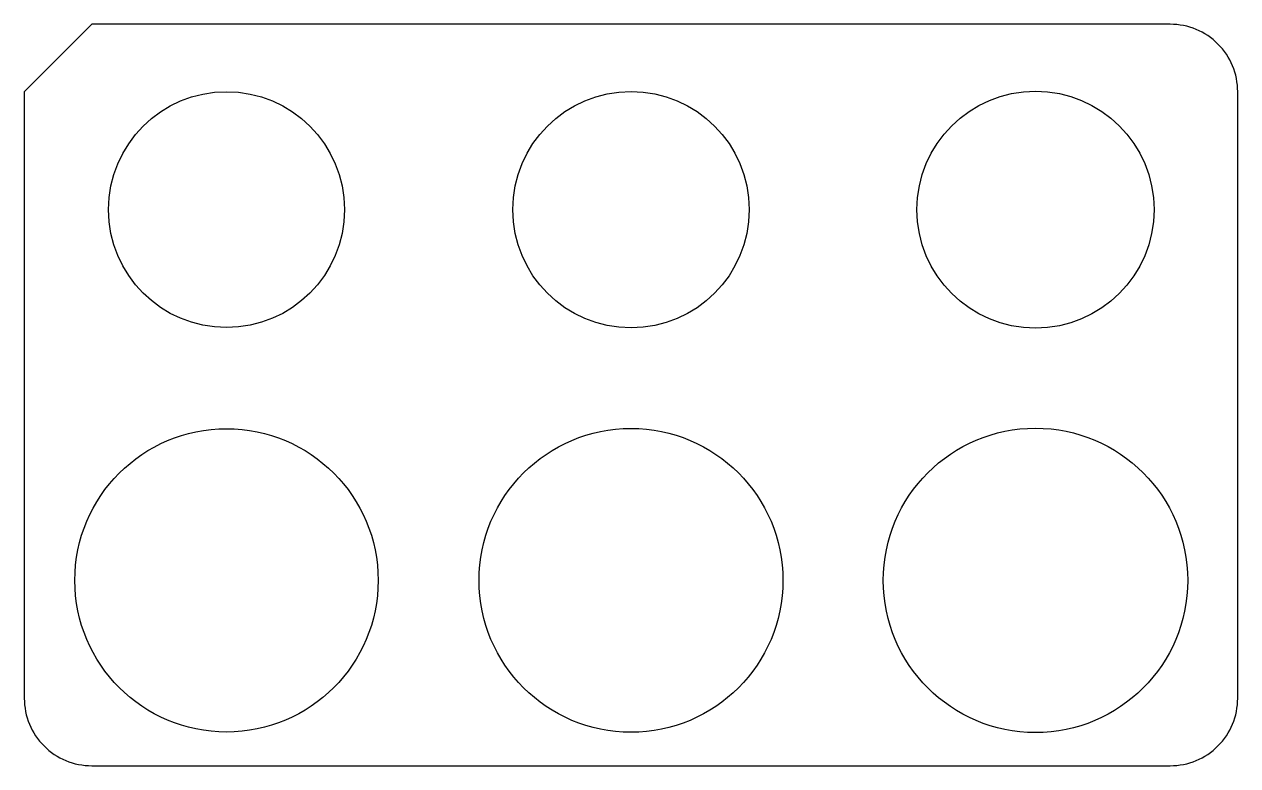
# Model space of a CAD drawing. Header units: inches. Extents: x -2.25 to 2.25, y -0.69 to 2.06.
import ezdxf

# ---------------------------------------------------------------- set-up
doc = ezdxf.new("R2010")
doc.units = ezdxf.units.IN
doc.header["$MEASUREMENT"] = 0

msp = doc.modelspace()

# ---------------------------------------------------------------- linework, layer by layer
msp.add_lwpolyline([(-2, 2.0625), (-2.25, 1.8125), (-2.25, -0.4375, 0.414214), (-2, -0.6875), (2, -0.6875, 0.414214), (2.25, -0.4375), (2.25, 1.8125, 0.414214), (2, 2.0625)], format="xyb", close=True)
for centre, radius in [((-1.5, 1.375), 0.4375), ((0, 1.375), 0.4385), ((1.5, 1.375), 0.4395), ((-1.5, 0), 0.5625), ((0, 0), 0.5635), ((1.5, 0), 0.5645)]:
    msp.add_circle(centre, radius)

doc.saveas('drawing.dxf')
